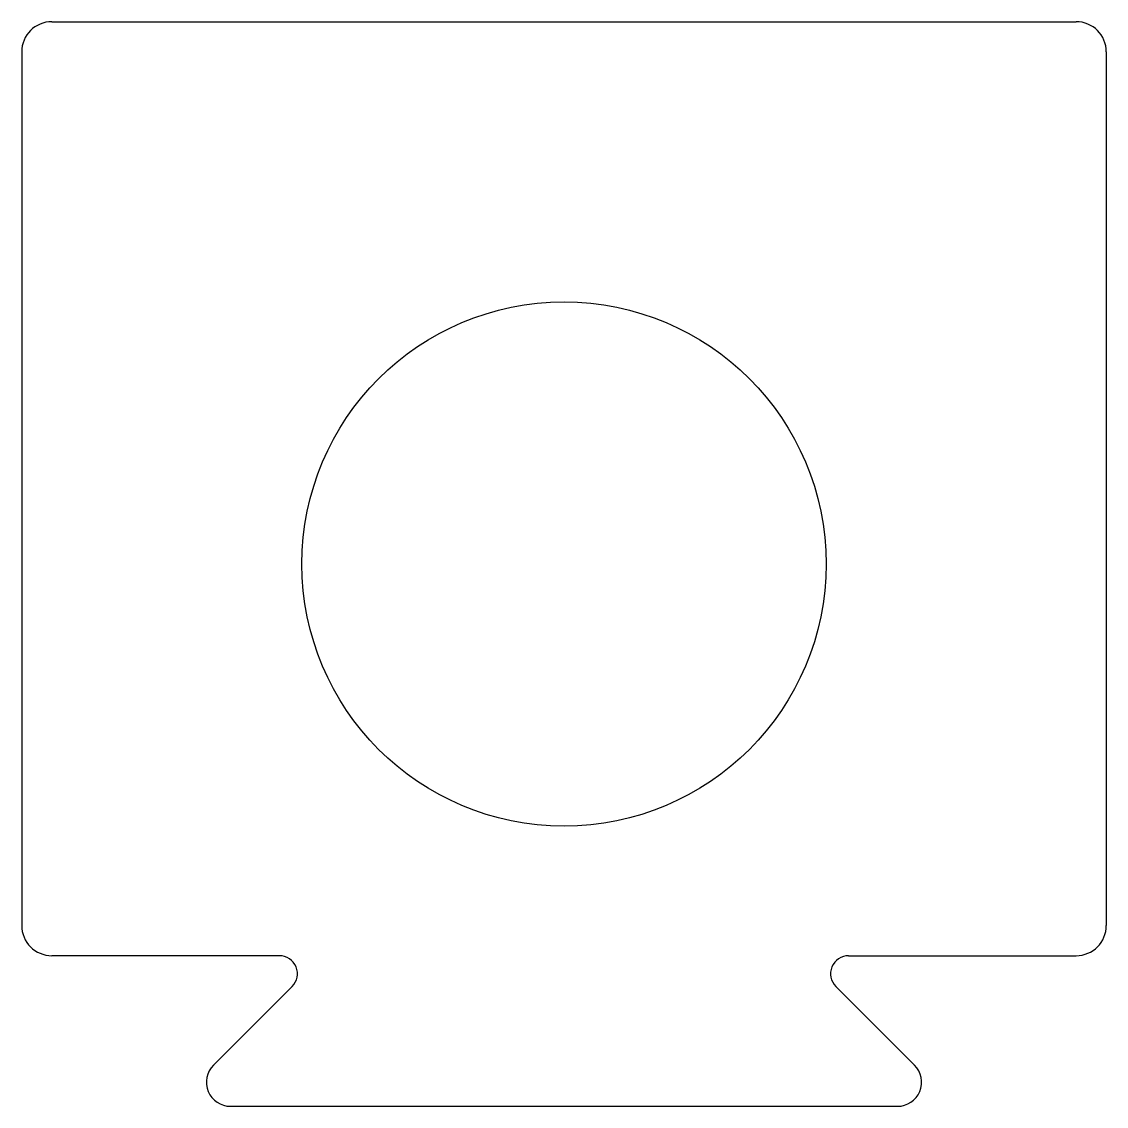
# Model space of a CAD drawing. Extents: x 825.8 to 843.8, y 2127.2 to 2145.2.
import ezdxf

# ---------------------------------------------------------------- set-up
doc = ezdxf.new("R2010")
doc.units = 0
doc.layers.get('0').update_dxf_attribs({"linetype": 'CONTINUOUS'})

msp = doc.modelspace()

# ---------------------------------------------------------------- linework, layer by layer
for p, q in [((826.303, 2145.17), (843.303, 2145.17)), ((825.803, 2144.67), (825.803, 2130.17)), ((843.803, 2144.67), (843.803, 2130.17)), ((830.079, 2129.67), (826.303, 2129.67)), ((839.527, 2129.67), (843.303, 2129.67)), ((830.291, 2129.158), (828.986, 2127.853)), ((839.315, 2129.158), (840.62, 2127.853)), ((829.269, 2127.17), (840.337, 2127.17))]:
    msp.add_line(p, q)
msp.add_circle((834.803, 2136.17), 4.35)
for centre, radius, start, end in [((826.303, 2144.67), 0.5, 90, 180), ((843.303, 2144.67), 0.5, 0, 90), ((826.303, 2130.17), 0.5, 180, 270), ((843.303, 2130.17), 0.5, 270, 0), ((830.079, 2129.37), 0.3, 315, 90), ((839.527, 2129.37), 0.3, 90, 225), ((829.269, 2127.57), 0.4, 135, 270), ((840.337, 2127.57), 0.4, 270, 45)]:
    msp.add_arc(centre, radius, start, end)

doc.saveas('drawing.dxf')
